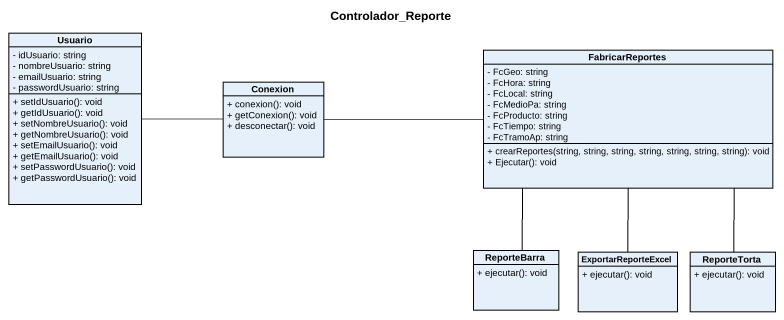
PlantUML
@startuml
title Controlador_Reporte
hide circle
hide empty members
skinparam classAttributeIconSize 0
class Usuario {
  - idUsuario: string
  - nombreUsuario: string
  - emailUsuario: string
  - passwordUsuario: string
  + setIdUsuario(): void
  + getIdUsuario(): void
  + setNombreUsuario(): void
  + getNombreUsuario(): void
  + setEmailUsuario(): void
  + getEmailUsuario(): void
  + setPasswordUsuario(): void
  + getPasswordUsuario(): void
}
class FabricarReportes {
  - FcGeo: string
  - FcHora: string
  - FcLocal: string
  - FcMedioPa: string
  - FcProducto: string
  - FcTiempo: string
  - FcTramoAp: string
  + crearReportes(string, string, string, string, string, string, string): void
  + Ejecutar(): void
}
class Conexion {
  + conexion(): void
  + getConexion(): void
  + desconectar(): void
}
class ReporteBarra {
  + ejecutar(): void
}
class ExportarReporteExcel {
  + ejecutar(): void
}
class ReporteTorta {
  + ejecutar(): void
}
FabricarReportes -- ReporteBarra
FabricarReportes -- ExportarReporteExcel
Conexion -left- Usuario
Conexion -right- FabricarReportes
ReporteTorta -up- FabricarReportes
@enduml
